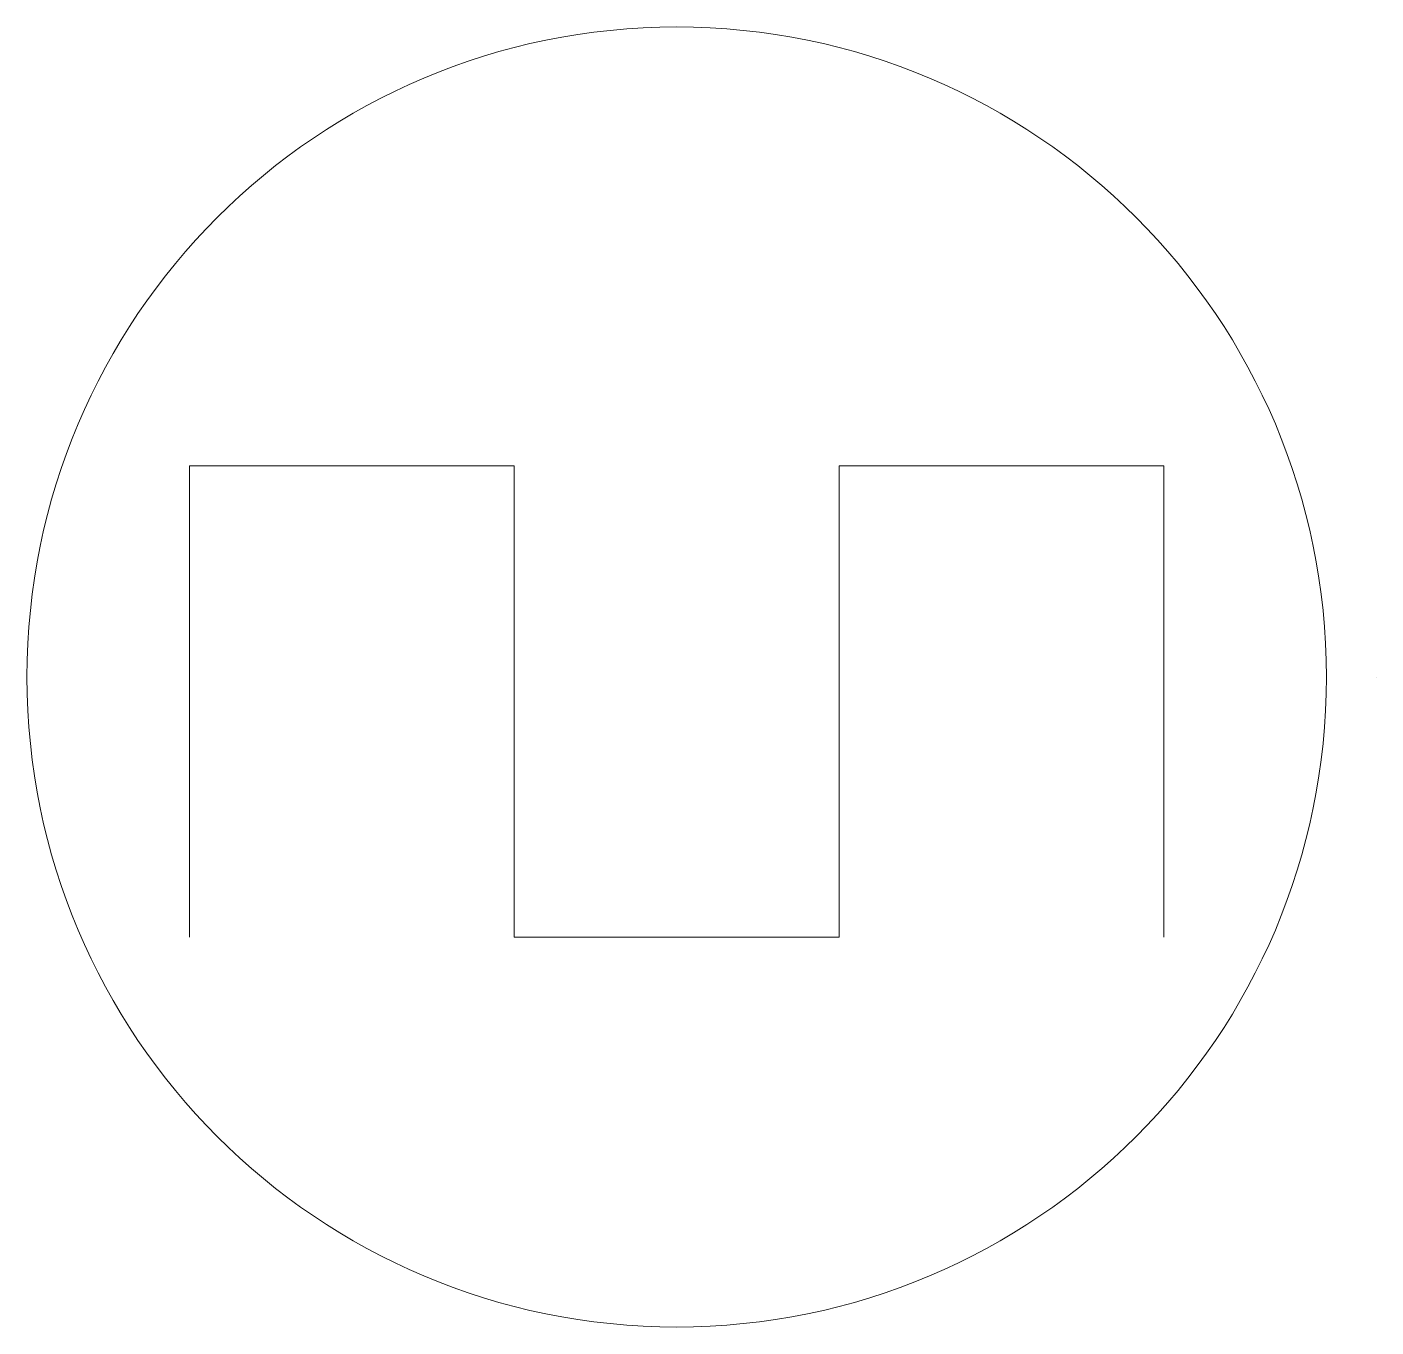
# Model space of a CAD drawing. Header units: millimetres. Extents: x -4 to 4.31, y -4 to 4.
import ezdxf

# ---------------------------------------------------------------- set-up
doc = ezdxf.new("R2010")
doc.units = ezdxf.units.MM
doc.layers.add('OBJECT', color=178, linetype='Continuous', lineweight=20, true_color=0x000000)

msp = doc.modelspace()

# ---------------------------------------------------------------- linework, layer by layer
at = {"layer": 'OBJECT'}
for p, q in [((-3, -1.6), (-3, 1.3)), ((-3, 1.3), (-1, 1.3)), ((-1, 1.3), (-1, -1.6)), ((1, -1.6), (1, 1.3)), ((1, 1.3), (3, 1.3)), ((3, 1.3), (3, -1.6)), ((4.3055, 0), (4.3055, 0)), ((-1, -1.6), (1, -1.6))]:
    msp.add_line(p, q, dxfattribs=at)
msp.add_circle((0, 0), 4, dxfattribs=at)

doc.saveas('drawing.dxf')
